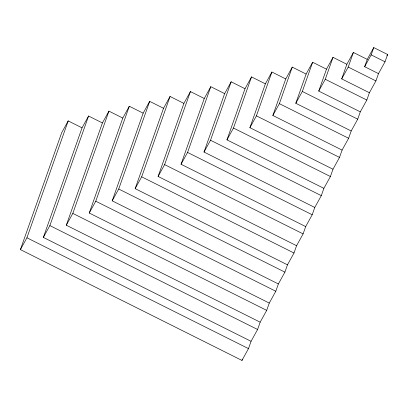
<?xml version="1.0" encoding="UTF-8"?>
<svg xmlns="http://www.w3.org/2000/svg" width="408" height="408" viewBox="0 0 408 408"><rect width="100%" height="100%" fill="white"/><g stroke="black" fill="none" stroke-linecap="round" stroke-linejoin="round"><path stroke-width="0.61" d="M20.4 249.604L61.674 132.727L68.197 120.911L82.044 127.842L43.35 237.41L251.063 341.307L248.482 348.616L241.959 360.427L20.4 249.604L26.923 237.787L68.197 120.911M43.35 237.41L49.873 225.593L88.567 116.025L102.413 122.951L66.3 225.216L260.166 322.187L257.586 329.491L251.063 341.307M66.3 225.216L72.823 213.399L108.936 111.134L122.782 118.06L89.25 213.022L269.27 303.067L266.689 310.371L260.166 322.187M89.25 213.022L95.773 201.205L129.305 106.243L143.152 113.169L112.2 200.828L278.373 283.948L275.793 291.251L269.27 303.067M112.2 200.828L118.723 189.011L149.675 101.352L163.526 108.283L135.15 188.634L287.472 264.828L284.896 272.131L278.373 283.948M135.15 188.634L141.673 176.817L170.049 96.467L183.896 103.392L158.1 176.44L296.575 245.703L293.995 253.011L287.472 264.828M158.1 176.44L164.623 164.623L190.419 91.576L204.265 98.501L181.05 164.246L305.679 226.583L303.098 233.891L296.575 245.703M181.05 164.246L187.573 152.429L210.788 86.685L224.635 93.611L204 152.051L314.782 207.463L312.202 214.766L305.679 226.583M204 152.051L210.523 140.235L231.157 81.799L245.009 88.725L226.95 139.857L323.886 188.343L321.305 195.646L314.782 207.463M226.95 139.857L233.473 128.041L251.532 76.908L265.379 83.834L249.9 127.663L332.984 169.223L330.409 176.526L323.886 188.343M249.9 127.663L256.423 115.847L271.901 72.017L285.748 78.943L272.85 115.469L342.088 150.103L339.507 157.406L332.984 169.223M272.85 115.469L279.373 103.652L292.271 67.126L306.117 74.057L295.8 103.275L351.191 130.978L348.611 138.286L342.088 150.103M295.8 103.275L302.323 91.458L312.64 62.24L326.487 69.166L318.75 91.081L360.295 111.858L357.714 119.162L351.191 130.978M318.75 91.081L325.273 79.264L333.01 57.349L346.861 64.275L341.7 78.887L369.393 92.738L366.817 100.042L360.295 111.858M241.959 360.427L242.383 359.229M341.7 78.887L348.223 67.07L353.384 52.459L367.231 59.384L364.65 66.693L378.496 73.618L375.916 80.922L369.393 92.738M364.65 66.693L371.173 54.876L373.754 47.573L387.6 54.499L385.019 61.802L378.496 73.618M82.044 127.842L88.567 116.025M102.413 122.951L108.936 111.134M122.782 118.06L129.305 106.243M143.152 113.169L149.675 101.352M163.526 108.283L170.049 96.467M183.896 103.392L190.419 91.576M204.265 98.501L210.788 86.685M224.635 93.611L231.157 81.799M245.009 88.725L251.532 76.908M265.379 83.834L271.901 72.017M285.748 78.943L292.271 67.126M306.117 74.057L312.64 62.24M326.487 69.166L333.01 57.349M346.861 64.275L353.384 52.459M367.231 59.384L373.754 47.573M386.983 55.61L387.6 54.499M371.173 54.876L385.019 61.802M348.223 67.07L375.916 80.922M325.273 79.264L366.817 100.042M302.323 91.458L357.714 119.162M279.373 103.652L348.611 138.286M256.423 115.847L339.507 157.406M233.473 128.041L330.409 176.526M210.523 140.235L321.305 195.646M187.573 152.429L312.202 214.766M164.623 164.623L303.098 233.891M141.673 176.817L293.995 253.011M118.723 189.011L284.896 272.131M95.773 201.205L275.793 291.251M72.823 213.399L266.689 310.371M49.873 225.593L257.586 329.491M26.923 237.787L248.482 348.616"/></g></svg>
